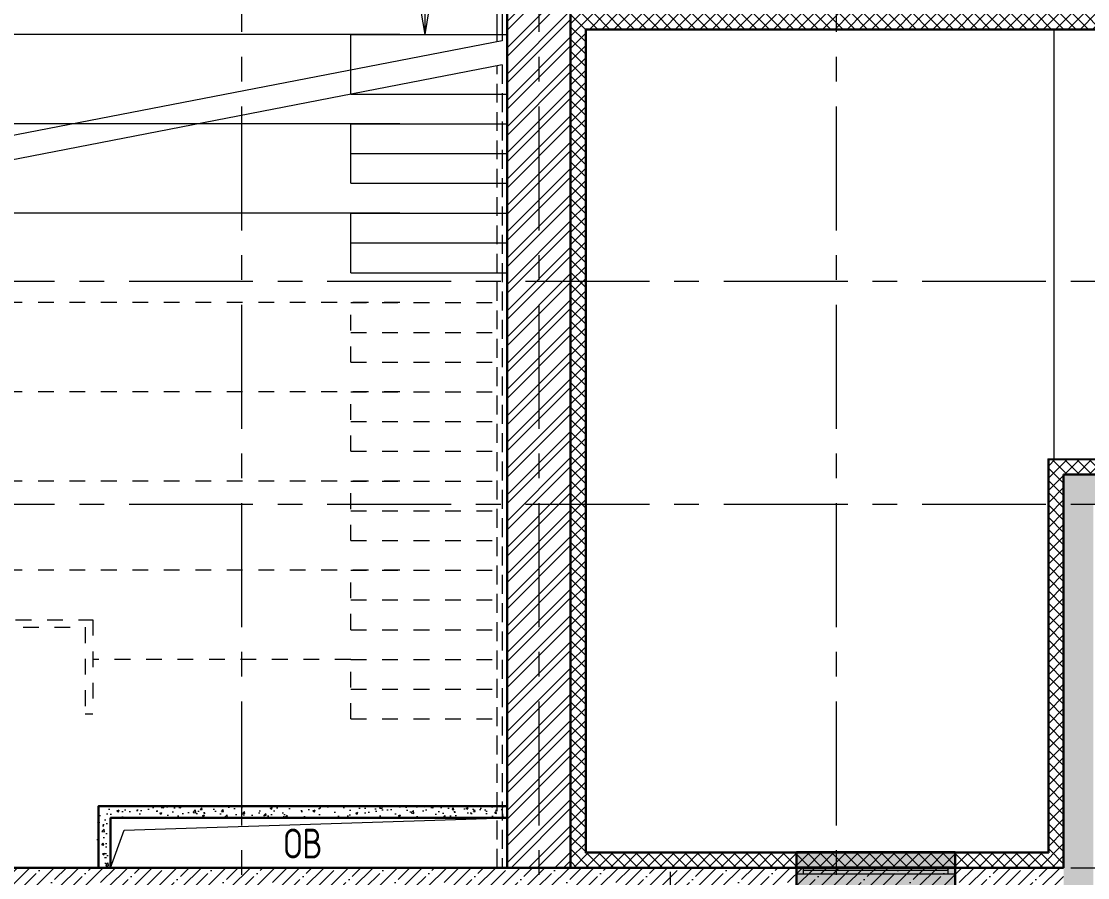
# Model space of a CAD drawing. Header units: millimetres. Extents: x -13407 to 95998, y -2719 to 109387.
# Drawn here: x 6350 to 17107, y 27272 to 35907 of the extents above; entities that cross this region are included whole.
import ezdxf

# ---------------------------------------------------------------- set-up
doc = ezdxf.new("R2010")
doc.units = ezdxf.units.MM
for name, pattern in [('CENTER', [2, 1.25, -0.25, 0.25, -0.25]), ('HIDDEN2', [4.7625, 3.175, -1.5875]), ('Штрих', [6.35, 3.175, -3.175])]:
    doc.linetypes.add(name, pattern=pattern)
for name, color, linetype, lineweight in [('АР_Лестницы', 250, 'Continuous', 15), ('АР_Лестницы ограждения', 86, 'Continuous', 13), ('АР_Навесной фасад', 5, 'Continuous', 5), ('АР_Окна БЛОК', 250, 'Continuous', 13), ('АР_Оси', 193, 'Continuous', 9), ('АР_Перегородки газоблок', 165, 'Continuous', 30), ('АР_Перегородки газоблок_Штрих', 165, 'Continuous', 5), ('АР_Сущ Несущая стена', 202, 'Continuous', 30), ('АР_тонкая линия', 250, 'Continuous', 0), ('АР_Утеплитель', 250, 'Continuous', 9), ('АР_Штриховка кирпич', 250, 'Continuous', 9), ('АР_Штриховка монолит', 250, 'Continuous', 9), ('ТХ_мебель передв', 250, 'Continuous', 13)]:
    doc.layers.add(name, color=color, linetype=linetype, lineweight=lineweight)
doc.layers.add('АР_Отверстия', color=251, linetype='Continuous')
doc.styles.add('ICOCPEUR', font='isocpeur.ttf')

# ---------------------------------------------------------------- blocks, each defined once
blk = doc.blocks.new('*U228')
h = blk.add_hatch(color=253)
h.dxf.hatch_style = 1
h.paths.add_polyline_path([(-1600, -140), (0, -140), (0, 220), (-1600, 220)])
at = {"color": 253, "lineweight": 30}
for p, q in [((-1600, -140), (-1600, 220)), ((0, -140), (0, 220))]:
    blk.add_line(p, q, dxfattribs=at)
at = {"color": 253}
for p, q in [((0, 220), (-1600, 220)), ((-1600, 70), (0, 70)), ((-1600, 0), (0, 0)), ((-1530, 0), (-1530, 70)), ((-1530, 35), (-70, 35)), ((-70, 0), (-70, 70)), ((-1600, -140), (0, -140)), ((-1600, -140), (-1600, -140)), ((-1600, -140), (-1600, -140)), ((0, -140), (0, -140)), ((0, -140), (0, -140))]:
    blk.add_line(p, q, dxfattribs=at)
blk = doc.blocks.new('АР_Кружок_1.1')
at = {"color": 253, "linetype": 'ByBlock', "lineweight": -2}
blk.add_circle((0, 0), 75, dxfattribs=at)
blk = doc.blocks.new('*U17')
at = {"color": 253, "linetype": 'ByBlock', "lineweight": -2}
for q in [(-500, 85), (-500, -85)]:
    blk.add_line((0, 0), q, dxfattribs=at)
blk = doc.blocks.new('*U164')
at = {"color": 253, "linetype": 'ByBlock', "lineweight": -2}
blk.add_lwpolyline([(-9, 0), (0, 0)], dxfattribs=at)
at = {"color": 253, "linetype": 'ByBlock', "lineweight": -2, "xscale": 0.01, "yscale": 0.01, "zscale": 0.01, "rotation": 179.9999999999998}
for name, p in [('*U17', (-9, 0)), ('АР_Кружок_1.1', (0, 0))]:
    blk.add_blockref(name, p, dxfattribs=at)

msp = doc.modelspace()

# ---------------------------------------------------------------- hatches: boundary and pattern name
at = {"layer": 'АР_Перегородки газоблок_Штрих', "ltscale": 100}
h = msp.add_hatch(dxfattribs=at)
h.set_pattern_fill('AR-CONC', color=253, scale=30)
h.set_pattern_definition([(50, (76865.7, -55313.48), (215.17805, -18.82564), [22.5, -247.5]), (355, (76865.7, -55313.48), (-41.6254, 225.65764), [18, -198]), (100.45144, (76883.63, -55315.05), (173.55265, 206.832), [19.12206, -210.34263]), (46.1842, (76865.7, -55253.48), (320.1724, -49.6558), [33.75, -371.25]), (96.63564, (76892.38, -55257.62), (280.3986, 292.2356), [28.6831, -315.5141]), (351.18416, (76865.7, -55253.5), (280.3986, 292.2356), [27, -297]), (21, (76895.7, -55268.48), (179.07212, -120.78567), [22.5, -247.5]), (326, (76895.7, -55268.48), (72.9946, 217.545), [18, -198]), (71.45144, (76910.62, -55278.55), (252.0667, 96.75935), [19.12206, -210.34263]), (37.5, (76865.7, -55313.48), (3.647957, 99.868156), [0, -195.6, 0, -201, 0, -198.75]), (7.5, (76865.7, -55313.48), (78.92086, 118.32351), [0, -114.6, 0, -191.1, 0, -75.75]), (327.5, (76798.8, -55313.48), (160.14673, -6.76646), [0, -75, 0, -234, 0, -310.5]), (317.5, (76768.8, -55313.48), (174.95585, 30.0315), [0, -97.5, 0, -155.4, 0, -220.5])])
h.paths.add_polyline_path([(7235, 27873.6), (8235, 27874), (11249.8, 27874.6), (11249.8, 27994.6), (8355, 27994.1), (7115, 27993.5), (7115, 27372.2), (7235, 27372.2)])
at = {"layer": 'АР_Утеплитель', "ltscale": 100}
h = msp.add_hatch(dxfattribs=at)
h.set_pattern_fill('ANSI37', color=253, scale=700)
h.set_pattern_definition([(45, (-945096.63, 49045.73), (-61.871843, 61.871843), []), (135, (-945096.63, 49045.73), (-61.871843, -61.871843), [])])
h.paths.add_polyline_path([(14984.6, 47631), (14834.6, 47631), (14829.8, 47062.2), (17959.8, 47062.2), (17959.8, 44132.2), (21080, 44132.2), (21080, 36112.2), (17279.8, 36112.2), (17279.8, 35982.2), (11889.8, 35982.2), (11889.8, 27372.2), (16865, 27372.2), (16865, 31337.2), (51665, 31337.2), (51665, 27372.2), (62165, 27372.2), (62165, 9502.2), (68515, 9502.2), (68515, -207.8), (55415, -207.8), (55415, 6142.2), (47535, 6142.2), (47535, 11332.2), (38999.7, 11332.2), (38999.7, 10932.2), (39149.7, 10932.2), (39149.7, 11182.2), (47385, 11182.2), (47385, 5992.2), (55265, 5992.2), (55265, -357.8), (68665, -357.8), (68665, 9652.2), (62315, 9652.2), (62315, 27522.2), (51815, 27522.2), (51815, 31487.2), (16715, 31487.2), (16715, 27522.2), (12039.8, 27522.2), (12039.8, 35832.2), (17429.8, 35832.2), (17429.8, 35962.2), (21230, 35962.2), (21230, 44282.2), (18109.8, 44282.2), (18109.8, 47212.2), (14979.8, 47212.2)])
h.paths.add_polyline_path([(14829.8, 49271), (14979.8, 49271), (14979.8, 50412.5), (15129.8, 50412.5), (15129.8, 50562.5), (14829.8, 50562.5)])
at = {"layer": 'АР_Штриховка кирпич', "ltscale": 100}
h = msp.add_hatch(dxfattribs=at)
h.set_pattern_fill('ANSI32', color=253, scale=500)
h.set_pattern_definition([(45, (-951676.66, 109509.3), (-132.58252, 132.58252), []), (45, (-951588.28, 109509.3), (-132.58252, 132.58252), [])])
h.paths.add_polyline_path([(11889.8, 36622.2), (11249.8, 36622.2), (11249.9, 27372.3), (11889.9, 27372.1), (11889.8, 35981.4), (11889.8, 35983)])
at = {"layer": 'АР_Штриховка монолит', "ltscale": 100}
h = msp.add_hatch(dxfattribs=at)
h.set_pattern_fill('ANSI35', color=253, scale=700)
h.set_pattern_definition([(45, (-951587.81, 109892.1), (-123.743687, 123.743687), []), (45, (-951464.07, 109892.1), (-123.743687, 123.743687), [218.75, -43.75, 0, -43.75])])
h.paths.add_polyline_path([(51365, 31337.2), (16865, 31337.2), (16865, 27372.2), (16865, 27172.2), (16865, 19852.2), (16965, 19852.2), (16965, 18594.7), (17165, 18594.7), (17165, 19552.2), (20920, 19552.2), (20920, 18369.7), (21120, 18369.7), (21120, 19552.2), (28120, 19552.2), (28120, 19852.2), (17165, 19852.2), (17165, 31037.2), (51365, 31037.2)])
h = msp.add_hatch(dxfattribs=at)
h.set_pattern_fill('ANSI35', color=253, scale=700)
h.set_pattern_definition([(45, (-938746.6, 75605.79), (-123.743687, 123.743687), []), (45, (-938622.85, 75605.79), (-123.743687, 123.743687), [218.75, -43.75, 0, -43.75])])
h.paths.add_polyline_path([(6450, 27172.2), (12825, 27172.2), (12825, 19623.5), (13025, 19623.5), (13025, 27172.2), (16865, 27172.2), (16865, 27372.2), (6250, 27372.2), (6250, 27172.2), (6450, 27172.2)])

# ---------------------------------------------------------------- linework, layer by layer
at = {"layer": 'АР_Лестницы', "color": 253, "ltscale": 50}
for p, q in [((10169.8, 35773.9), (669.8, 35773.9)), ((9672.4, 35773.9), (11249.8, 35773.9)), ((9672.4, 35173.9), (9672.4, 35773.9)), ((9672.4, 35773.9), (11249.8, 35773.9)), ((11199.8, 35709.6), (-60.2, 33530.7)), ((11199.8, 35469.1), (-60.2, 33280.7)), ((9672.4, 35173.9), (11249.8, 35173.9)), ((10169.8, 34874.3), (669.8, 34874.3)), ((9672.4, 34874.3), (11249.8, 34874.3)), ((9672.4, 34274.3), (9672.4, 34874.3)), ((9672.4, 34874.3), (11249.8, 34874.3)), ((9672.4, 34574.3), (11249.8, 34574.3)), ((9672.4, 34274.3), (11249.8, 34274.3)), ((10169.8, 33972.2), (669.8, 33972.2)), ((9672.4, 33972.2), (11249.8, 33972.2)), ((9672.4, 33372.2), (9672.4, 33972.2)), ((9672.4, 33972.2), (11249.8, 33972.2)), ((9672.4, 33672.2), (11249.8, 33672.2)), ((9672.4, 33372.2), (11249.8, 33372.2))]:
    msp.add_line(p, q, dxfattribs=at)
at = {"layer": 'АР_Лестницы', "color": 253, "linetype": 'Штрих', "ltscale": 50}
for p, q in [((10169.8, 33070.9), (669.8, 33070.9)), ((10169.8, 33070.9), (669.8, 33070.9)), ((9672.4, 32470.9), (9672.4, 33070.9)), ((9672.4, 33070.9), (11249.8, 33070.9)), ((9672.4, 32470.9), (9672.4, 33070.9)), ((9672.4, 33070.9), (11249.8, 33070.9)), ((9672.4, 32770.9), (11249.8, 32770.9)), ((9672.4, 32770.9), (11249.8, 32770.9)), ((9672.4, 32470.9), (11249.8, 32470.9)), ((9672.4, 32470.9), (11249.8, 32470.9)), ((10169.8, 32171.4), (669.8, 32171.4)), ((10169.8, 32171.4), (669.8, 32171.4)), ((9672.4, 31571.4), (9672.4, 32171.4)), ((9672.4, 32171.4), (11249.8, 32171.4)), ((9672.4, 31571.4), (9672.4, 32171.4)), ((9672.4, 32171.4), (11249.8, 32171.4)), ((9672.4, 31871.4), (11249.8, 31871.4)), ((9672.4, 31871.4), (11249.8, 31871.4)), ((9672.4, 31571.4), (11249.8, 31571.4)), ((9672.4, 31571.4), (11249.8, 31571.4)), ((10169.8, 31271.8), (669.8, 31271.8)), ((10169.8, 31271.8), (669.8, 31271.8)), ((9672.4, 30671.8), (9672.4, 31271.8)), ((9672.4, 31271.8), (11249.8, 31271.8)), ((9672.4, 30671.8), (9672.4, 31271.8)), ((9672.4, 31271.8), (11249.8, 31271.8)), ((9672.4, 30971.8), (11249.8, 30971.8)), ((9672.4, 30971.8), (11249.8, 30971.8)), ((9672.4, 30671.8), (11249.8, 30671.8)), ((9672.4, 30671.8), (11249.8, 30671.8)), ((10169.8, 30372.2), (669.8, 30372.2)), ((10169.8, 30372.2), (669.8, 30372.2)), ((9672.4, 29772.2), (9672.4, 30372.2)), ((9672.4, 30372.2), (11249.8, 30372.2)), ((9672.4, 29772.2), (9672.4, 30372.2)), ((9672.4, 30372.2), (11249.8, 30372.2)), ((9672.4, 30072.2), (11249.8, 30072.2)), ((9672.4, 30072.2), (11249.8, 30072.2)), ((9672.4, 29772.2), (11249.8, 29772.2)), ((9672.4, 29772.2), (11249.8, 29772.2)), ((9672.4, 29472.2), (7069.8, 29472.2)), ((9672.4, 28872.2), (9672.4, 29472.2)), ((9672.4, 29472.2), (11249.8, 29472.2)), ((9672.4, 28872.2), (9672.4, 29472.2)), ((9672.4, 29472.2), (11249.8, 29472.2)), ((9672.4, 29172.2), (11249.8, 29172.2)), ((9672.4, 29172.2), (11249.8, 29172.2)), ((7069.8, 28921.8), (6994.8, 28921.8)), ((9672.4, 28872.2), (11249.8, 28872.2)), ((9672.4, 28872.2), (11249.8, 28872.2))]:
    msp.add_line(p, q, dxfattribs=at)
for points in [[(4069.8, 28921.8), (4069.8, 29871.8), (7069.8, 29871.8), (7069.8, 28921.8)], [(4144.8, 28921.8), (4144.8, 29796.8), (6994.8, 29796.8), (6994.8, 28921.8)]]:
    msp.add_lwpolyline(points, dxfattribs=at)
at = {"layer": 'АР_Лестницы ограждения', "color": 253, "ltscale": 100}
msp.add_lwpolyline([(11149.8, 35700.2), (11149.8, 36502.2), (11199.8, 36502.2), (11199.8, 35709.6)], dxfattribs=at)
at = {"layer": 'АР_Лестницы ограждения', "color": 253, "linetype": 'HIDDEN2', "ltscale": 60}
msp.add_lwpolyline([(11199.8, 35469.1), (11199.8, 27372.2), (11149.8, 27372.2), (11149.8, 35458.7)], dxfattribs=at)
at = {"layer": 'АР_Навесной фасад', "color": 253, "ltscale": 100}
for p, q in [((12039.8, 35832.2), (17429.8, 35832.2)), ((12039.8, 27522.2), (12039.8, 35832.2)), ((12049.8, 35822.2), (17439.8, 35822.2)), ((12049.8, 27532.2), (12049.8, 35822.2)), ((16705, 31497.2), (51825, 31497.2)), ((16705, 31497.2), (16705, 27532.2)), ((16715, 31487.2), (51815, 31487.2)), ((16715, 31487.2), (16715, 27522.2)), ((12039.8, 27522.2), (16715, 27522.2)), ((12049.8, 27532.2), (16705, 27532.2))]:
    msp.add_line(p, q, dxfattribs=at)
msp.add_lwpolyline([(16769.8, 31497.2), (16769.8, 35822.2)], dxfattribs=at)
at = {"layer": 'АР_Оси', "color": 253, "linetype": 'CENTER', "ltscale": 1000}
for p, q in [((8569.9, 79049.7), (8569.9, 23317.3)), ((11569.9, 79049.7), (11569.9, 23317.3)), ((14569.9, 79049.7), (14569.9, 23317.3)), ((-12563.8, 33287.2), (70614.6, 33287.2)), ((-12563.8, 31037.2), (70614.6, 31037.2)), ((12900, -1919.1), (12900, 27463.5)), ((-12563.8, 27372.2), (71033.4, 27372.2))]:
    msp.add_line(p, q, dxfattribs=at)
at = {"layer": 'АР_Перегородки газоблок', "color": 253, "ltscale": 100}
for points in [[(7130, 27372.2), (7130, 27994.6), (11249.8, 27994.6)], [(7250, 27372.2), (7250, 27874.6), (11249.8, 27874.6)]]:
    msp.add_lwpolyline(points, dxfattribs=at)
at = {"layer": 'АР_Сущ Несущая стена', "color": 253, "ltscale": 100}
for p, q in [((11249.8, 27372.2), (11249.8, 36622.2)), ((11889.8, 27372.2), (11889.8, 35982.2)), ((16865, 31337.2), (51665, 31337.2)), ((16865, 31337.2), (16865, 27372.2)), ((-110.2, 27372.2), (16865, 27372.2))]:
    msp.add_line(p, q, dxfattribs=at)
at = {"layer": 'АР_тонкая линия', "color": 253, "ltscale": 100}
msp.add_lwpolyline([(7250, 27372.2), (7387.8, 27749.9), (11249.8, 27874.6)], dxfattribs=at)
at = {"layer": 'ТХ_мебель передв', "color": 253, "ltscale": 100}
msp.add_lwpolyline([(11249.8, 27372.2), (-110.2, 27372.2)], dxfattribs=at)

# ---------------------------------------------------------------- block references
at = {"layer": 'АР_Лестницы', "color": 253, "xscale": -100, "yscale": 100, "zscale": 100, "rotation": 270}
msp.add_blockref('*U164', (10422.4, 36675.9), dxfattribs=at)
at = {"layer": 'АР_Окна БЛОК', "color": 253}
msp.add_blockref('*U228', (15770, 27312.2), dxfattribs=at)

# ---------------------------------------------------------------- texts
at = {"layer": 'АР_Отверстия', "color": 253, "ltscale": 100, "insert": (9190.9, 27616.3), "char_height": 300, "attachment_point": 5, "line_spacing_factor": 0.7, "style": 'ICOCPEUR'}
msp.add_mtext('\\A1;{\\W0.8;ОВ}', dxfattribs=at)

doc.saveas('drawing.dxf')
